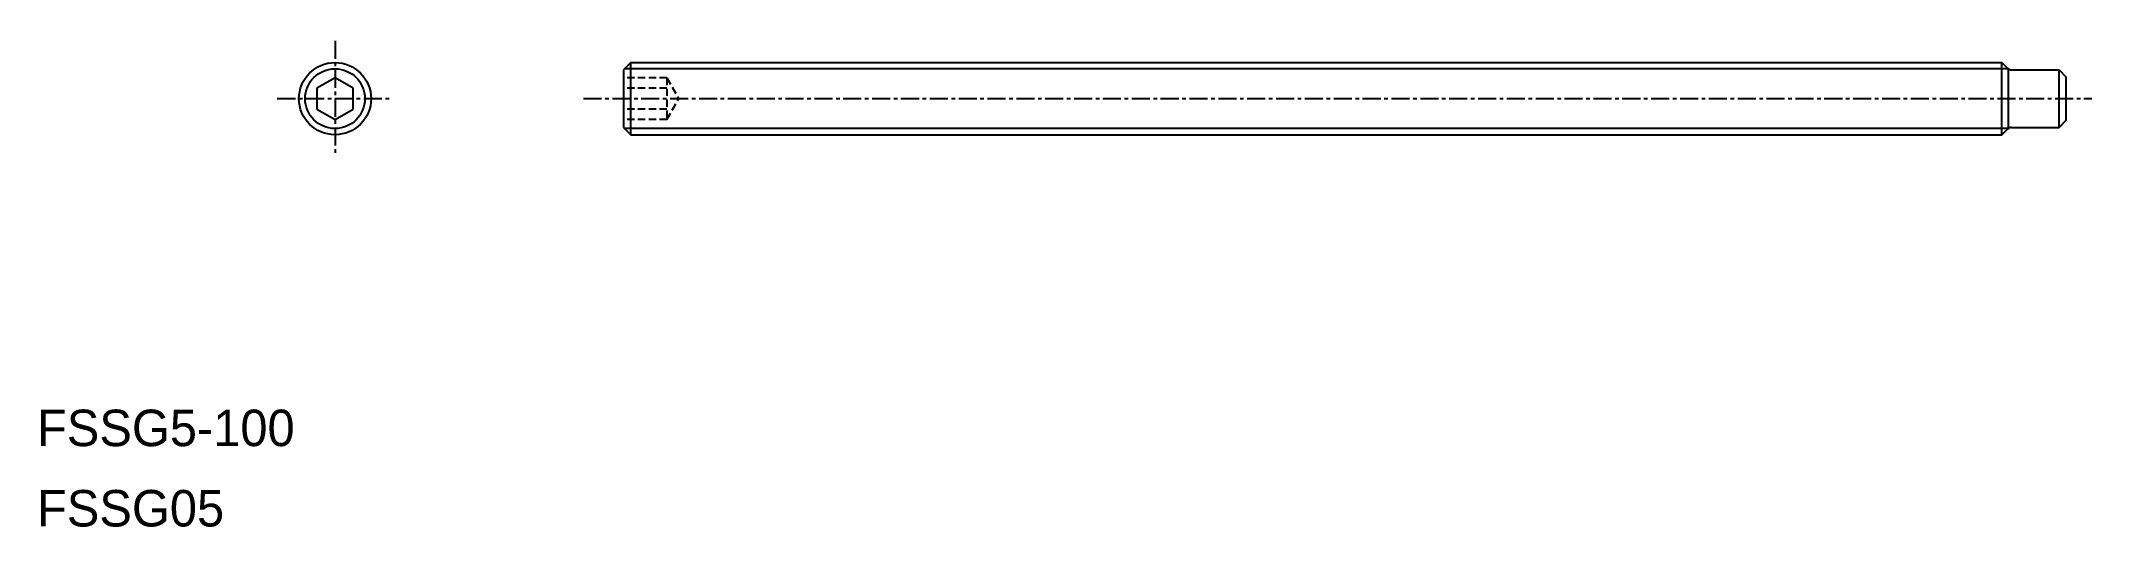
# Model space of a CAD drawing. Extents: x 6 to 148, y 18 to 52.
import ezdxf

# ---------------------------------------------------------------- set-up
doc = ezdxf.new("R2010")
doc.units = 0
doc.linetypes.add('CENTER', pattern=[2, 1.25, -0.25, 0.25, -0.25])
doc.linetypes.add('DASHED', pattern=[0.75, 0.5, -0.25])
doc.layers.get('0').update_dxf_attribs({"linetype": 'CONTINUOUS'})
doc.layers.add('CENTER', color=1, linetype='CENTER')

msp = doc.modelspace()

# ---------------------------------------------------------------- linework, layer by layer
at = {"color": 7, "linetype": 'CONTINUOUS'}
for p, q in [((46.95, 50.1), (46.45, 49.6)), ((46.95, 45.1), (46.95, 50.1)), ((46.95, 50.1), (141.99, 50.1)), ((141.99, 45.1), (141.99, 50.1)), ((141.99, 50.1), (142.37, 49.71)), ((26.45, 49.04), (25.2, 48.32)), ((27.7, 48.32), (26.45, 49.04)), ((46.45, 49.6), (46.45, 45.6)), ((142.45, 45.54), (142.45, 49.65)), ((142.66, 49.6), (145.95, 49.6)), ((145.95, 45.6), (145.95, 49.6)), ((145.95, 49.6), (146.45, 49.1)), ((146.45, 46.1), (146.45, 49.1)), ((25.2, 48.32), (25.2, 46.87)), ((27.7, 46.87), (27.7, 48.32)), ((25.2, 46.87), (26.45, 46.15)), ((26.45, 46.15), (27.7, 46.87)), ((46.45, 45.6), (46.95, 45.1)), ((142.66, 45.6), (145.95, 45.6)), ((146.45, 46.1), (145.95, 45.6)), ((46.95, 45.1), (141.99, 45.1)), ((141.99, 45.1), (142.37, 45.48))]:
    msp.add_line(p, q, dxfattribs=at)
at = {"color": 3, "linetype": 'DASHED'}
for p, q in [((49.45, 49.04), (46.45, 49.04)), ((49.45, 49.04), (50.28, 47.6)), ((49.45, 49.04), (49.45, 46.15)), ((49.45, 48.32), (46.45, 48.32)), ((49.45, 46.15), (50.28, 47.6)), ((49.45, 46.87), (46.45, 46.87)), ((49.45, 46.15), (46.45, 46.15))]:
    msp.add_line(p, q, dxfattribs=at)
at = {"color": 3, "linetype": 'CONTINUOUS'}
for p, q in [((142.43, 49.66), (46.52, 49.66)), ((142.43, 45.53), (46.52, 45.53))]:
    msp.add_line(p, q, dxfattribs=at)
at = {"color": 7, "linetype": 'CONTINUOUS'}
msp.add_circle((26.45, 47.6), 2.5, dxfattribs=at)
at = {"color": 3, "linetype": 'CONTINUOUS'}
msp.add_circle((26.45, 47.6), 2.07, dxfattribs=at)
at = {"color": 7, "linetype": 'CONTINUOUS'}
for centre, start, end in [((142.66, 50), 225, 270), ((142.66, 45.2), 90, 135)]:
    msp.add_arc(centre, 0.4, start, end, dxfattribs=at)
at = {"layer": 'CENTER', "color": 1, "linetype": 'CENTER'}
for p, q in [((26.45, 51.6), (26.45, 43.6)), ((22.45, 47.6), (30.45, 47.6)), ((43.68, 47.6), (148.23, 47.6))]:
    msp.add_line(p, q, dxfattribs=at)

# ---------------------------------------------------------------- texts
at = {"color": 7, "linetype": 'CONTINUOUS'}
for s, p in [('FSSG5-100', (5.79, 23.51)), ('FSSG05', (5.79, 17.94))]:
    msp.add_text(s, height=2.53, dxfattribs=at).set_placement(p)

doc.saveas('drawing.dxf')
